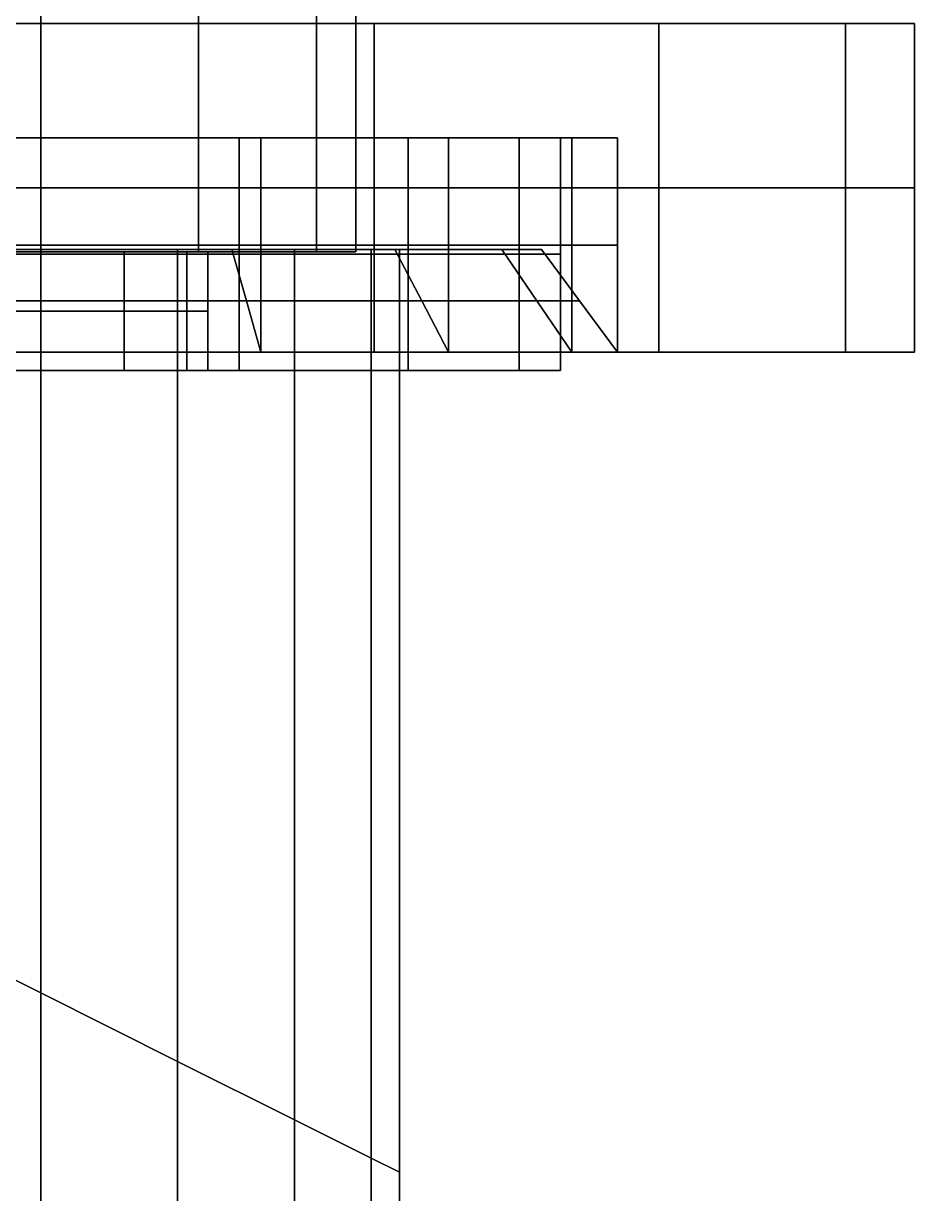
# Model space of a CAD drawing. Extents: x -0.485 to 0.485, y -0.171 to 0.09.
# Drawn here: x 0.37404 to 0.40114, y -0.14113 to -0.10554 of the extents above; entities that cross this region are included whole.
import ezdxf

# ---------------------------------------------------------------- set-up
doc = ezdxf.new("R2010")
doc.units = 0

msp = doc.modelspace()

# ---------------------------------------------------------------- linework, layer by layer
for points in [[(0.369779, -0.099015, 0.981417), (0.374569, -0.099015, 0.982557), (0.374569, -0.112491, 0.982557), (0.369779, -0.112491, 0.981417)], [(0.369779, -0.099015, 0.954827), (0.369779, -0.112491, 0.954827), (0.374569, -0.112491, 0.953687), (0.374569, -0.099015, 0.953686)], [(0.379358, -0.099015, 0.954827), (0.374569, -0.099015, 0.953686), (0.374569, -0.112491, 0.953687), (0.379358, -0.112491, 0.954827)], [(0.379358, -0.099015, 0.981417), (0.379358, -0.112491, 0.981417), (0.374569, -0.112491, 0.982557), (0.374569, -0.099015, 0.982557)], [(0.379358, -0.099015, 0.954827), (0.379358, -0.112491, 0.954827), (0.38295, -0.112491, 0.957915), (0.38295, -0.099015, 0.957915)], [(0.379358, -0.099015, 0.981417), (0.38295, -0.099015, 0.978329), (0.38295, -0.112491, 0.978329), (0.379358, -0.112491, 0.981417)], [(0.384147, -0.099015, 0.973629), (0.384147, -0.112491, 0.973629), (0.38295, -0.112491, 0.978329), (0.38295, -0.099015, 0.978329)], [(0.384147, -0.099015, 0.962615), (0.38295, -0.099015, 0.957915), (0.38295, -0.112491, 0.957915), (0.384147, -0.112491, 0.962615)], [(0.384147, -0.099015, 0.973629), (0.384147, -0.099015, 0.968122), (0.384147, -0.112491, 0.968122), (0.384147, -0.112491, 0.973629)], [(0.384147, -0.099015, 0.962615), (0.384147, -0.112491, 0.962615), (0.384147, -0.112491, 0.968122), (0.384147, -0.099015, 0.968122)], [(0.36443, -0.11054, 1.076293), (0.374569, -0.11054, 1.078392), (0.374569, -0.10554, 1.078392), (0.36443, -0.10554, 1.076293)], [(0.36443, -0.11054, 1.027341), (0.36443, -0.10554, 1.027341), (0.374569, -0.10554, 1.025242), (0.374569, -0.11054, 1.025242)], [(0.36443, -0.11054, 0.992597), (0.374569, -0.11054, 0.994697), (0.374569, -0.10554, 0.994697), (0.36443, -0.10554, 0.992597)], [(0.36443, -0.11054, 0.943646), (0.36443, -0.10554, 0.943646), (0.374569, -0.10554, 0.941547), (0.374569, -0.11054, 0.941547)], [(0.384707, -0.11054, 1.027341), (0.374569, -0.11054, 1.025242), (0.374569, -0.10554, 1.025242), (0.384707, -0.10554, 1.027341)], [(0.384707, -0.11054, 1.076293), (0.384707, -0.10554, 1.076293), (0.374569, -0.10554, 1.078392), (0.374569, -0.11054, 1.078392)], [(0.384707, -0.11054, 0.943646), (0.374569, -0.11054, 0.941547), (0.374569, -0.10554, 0.941547), (0.384707, -0.10554, 0.943646)], [(0.384707, -0.11054, 0.992597), (0.384707, -0.10554, 0.992597), (0.374569, -0.10554, 0.994697), (0.374569, -0.11054, 0.994697)], [(0.384707, -0.11054, 1.027341), (0.384707, -0.10554, 1.027341), (0.39336, -0.10554, 1.033026), (0.39336, -0.11054, 1.033025)], [(0.384707, -0.11054, 1.076293), (0.39336, -0.11054, 1.070608), (0.39336, -0.10554, 1.070608), (0.384707, -0.10554, 1.076293)], [(0.384707, -0.11054, 0.943646), (0.384707, -0.10554, 0.943646), (0.39336, -0.10554, 0.94933), (0.39336, -0.11054, 0.94933)], [(0.384707, -0.11054, 0.992597), (0.39336, -0.11054, 0.986913), (0.39336, -0.10554, 0.986913), (0.384707, -0.10554, 0.992597)], [(0.399044, -0.11054, 1.061955), (0.399044, -0.10554, 1.061955), (0.39336, -0.10554, 1.070608), (0.39336, -0.11054, 1.070608)], [(0.399044, -0.11054, 1.041679), (0.39336, -0.11054, 1.033025), (0.39336, -0.10554, 1.033026), (0.399044, -0.10554, 1.041679)], [(0.399044, -0.11054, 0.97826), (0.399044, -0.10554, 0.97826), (0.39336, -0.10554, 0.986913), (0.39336, -0.11054, 0.986913)], [(0.399044, -0.11054, 0.957984), (0.39336, -0.11054, 0.94933), (0.39336, -0.10554, 0.94933), (0.399044, -0.10554, 0.957984)], [(0.399044, -0.11054, 1.061955), (0.401144, -0.11054, 1.051817), (0.401144, -0.10554, 1.051817), (0.399044, -0.10554, 1.061955)], [(0.399044, -0.11054, 1.041679), (0.399044, -0.10554, 1.041679), (0.401144, -0.10554, 1.051817), (0.401144, -0.11054, 1.051817)], [(0.399044, -0.11054, 0.97826), (0.401144, -0.11054, 0.968122), (0.401144, -0.10554, 0.968122), (0.399044, -0.10554, 0.97826)], [(0.399044, -0.11054, 0.957984), (0.399044, -0.10554, 0.957984), (0.401144, -0.10554, 0.968122), (0.401144, -0.11054, 0.968122)], [(0.367877, -0.112282, 0.984276), (0.367877, -0.109023, 0.984276), (0.374569, -0.109023, 0.985661), (0.374569, -0.112282, 0.985662)], [(0.367877, -0.112282, 0.951968), (0.374569, -0.112282, 0.950582), (0.374569, -0.109023, 0.950582), (0.367877, -0.109023, 0.951968)], [(0.368209, -0.109023, 0.983475), (0.374569, -0.109023, 0.984792), (0.374569, -0.109023, 0.985661), (0.367877, -0.109023, 0.984276)], [(0.368209, -0.109023, 0.952769), (0.367877, -0.109023, 0.951968), (0.374569, -0.109023, 0.950582), (0.374569, -0.109023, 0.951452)], [(0.368209, -0.109023, 0.983475), (0.368541, -0.109023, 0.982674), (0.374569, -0.109023, 0.983923), (0.374569, -0.109023, 0.984792)], [(0.368209, -0.109023, 0.952769), (0.374569, -0.109023, 0.951452), (0.374569, -0.109023, 0.952321), (0.368541, -0.109023, 0.953569)], [(0.368541, -0.112559, 0.982674), (0.374569, -0.112559, 0.983923), (0.374569, -0.109023, 0.983923), (0.368541, -0.109023, 0.982674)], [(0.368541, -0.112559, 0.953569), (0.368541, -0.109023, 0.953569), (0.374569, -0.109023, 0.952321), (0.374569, -0.112559, 0.952321)], [(0.38126, -0.112282, 0.984276), (0.374569, -0.112282, 0.985662), (0.374569, -0.109023, 0.985661), (0.38126, -0.109023, 0.984276)], [(0.38126, -0.112282, 0.951968), (0.38126, -0.109023, 0.951968), (0.374569, -0.109023, 0.950582), (0.374569, -0.112282, 0.950582)], [(0.380928, -0.109023, 0.952769), (0.380596, -0.109023, 0.953569), (0.374569, -0.109023, 0.952321), (0.374569, -0.109023, 0.951452)], [(0.380928, -0.109023, 0.952769), (0.374569, -0.109023, 0.951452), (0.374569, -0.109023, 0.950582), (0.38126, -0.109023, 0.951968)], [(0.380928, -0.109023, 0.983475), (0.38126, -0.109023, 0.984276), (0.374569, -0.109023, 0.985661), (0.374569, -0.109023, 0.984792)], [(0.380928, -0.109023, 0.983475), (0.374569, -0.109023, 0.984792), (0.374569, -0.109023, 0.983923), (0.380596, -0.109023, 0.982674)], [(0.380596, -0.112559, 0.953569), (0.374569, -0.112559, 0.952321), (0.374569, -0.109023, 0.952321), (0.380596, -0.109023, 0.953569)], [(0.380596, -0.112559, 0.982674), (0.380596, -0.109023, 0.982674), (0.374569, -0.109023, 0.983923), (0.374569, -0.112559, 0.983923)], [(0.380928, -0.109023, 0.952769), (0.386356, -0.109023, 0.956334), (0.385741, -0.109023, 0.956949), (0.380596, -0.109023, 0.953569)], [(0.380928, -0.109023, 0.983475), (0.380596, -0.109023, 0.982674), (0.385741, -0.109023, 0.979295), (0.386356, -0.109023, 0.979909)], [(0.380596, -0.112559, 0.953569), (0.380596, -0.109023, 0.953569), (0.385741, -0.109023, 0.956949), (0.385741, -0.112559, 0.956949)], [(0.380596, -0.112559, 0.982674), (0.385741, -0.112559, 0.979295), (0.385741, -0.109023, 0.979295), (0.380596, -0.109023, 0.982674)], [(0.380928, -0.109023, 0.952769), (0.38126, -0.109023, 0.951968), (0.386971, -0.109023, 0.955719), (0.386356, -0.109023, 0.956334)], [(0.380928, -0.109023, 0.983475), (0.386356, -0.109023, 0.979909), (0.386971, -0.109023, 0.980524), (0.38126, -0.109023, 0.984276)], [(0.38126, -0.112282, 0.984276), (0.38126, -0.109023, 0.984276), (0.386971, -0.109023, 0.980524), (0.386971, -0.112282, 0.980524)], [(0.38126, -0.112282, 0.951968), (0.386971, -0.112282, 0.955719), (0.386971, -0.109023, 0.955719), (0.38126, -0.109023, 0.951968)], [(0.389922, -0.109023, 0.974481), (0.386356, -0.109023, 0.979909), (0.385741, -0.109023, 0.979295), (0.389121, -0.109023, 0.97415)], [(0.389922, -0.109023, 0.961762), (0.389121, -0.109023, 0.962094), (0.385741, -0.109023, 0.956949), (0.386356, -0.109023, 0.956334)], [(0.389121, -0.112559, 0.962094), (0.385741, -0.112559, 0.956949), (0.385741, -0.109023, 0.956949), (0.389121, -0.109023, 0.962094)], [(0.389121, -0.112559, 0.97415), (0.389121, -0.109023, 0.97415), (0.385741, -0.109023, 0.979295), (0.385741, -0.112559, 0.979295)], [(0.389922, -0.109023, 0.974481), (0.390722, -0.109023, 0.974813), (0.386971, -0.109023, 0.980524), (0.386356, -0.109023, 0.979909)], [(0.389922, -0.109023, 0.961762), (0.386356, -0.109023, 0.956334), (0.386971, -0.109023, 0.955719), (0.390722, -0.109023, 0.961431)], [(0.390722, -0.112282, 0.974813), (0.386971, -0.112282, 0.980524), (0.386971, -0.109023, 0.980524), (0.390722, -0.109023, 0.974813)], [(0.390722, -0.112282, 0.961431), (0.390722, -0.109023, 0.961431), (0.386971, -0.109023, 0.955719), (0.386971, -0.112282, 0.955719)], [(0.389922, -0.109023, 0.974481), (0.389121, -0.109023, 0.97415), (0.390369, -0.109023, 0.968122), (0.391239, -0.109023, 0.968122)], [(0.389922, -0.109023, 0.961762), (0.391239, -0.109023, 0.968122), (0.390369, -0.109023, 0.968122), (0.389121, -0.109023, 0.962094)], [(0.389121, -0.112559, 0.962094), (0.389121, -0.109023, 0.962094), (0.390369, -0.109023, 0.968122), (0.390369, -0.112559, 0.968122)], [(0.389121, -0.112559, 0.97415), (0.390369, -0.112559, 0.968122), (0.390369, -0.109023, 0.968122), (0.389121, -0.109023, 0.97415)], [(0.389922, -0.109023, 0.974481), (0.391239, -0.109023, 0.968122), (0.392108, -0.109023, 0.968122), (0.390722, -0.109023, 0.974813)], [(0.389922, -0.109023, 0.961762), (0.390722, -0.109023, 0.961431), (0.392108, -0.109023, 0.968122), (0.391239, -0.109023, 0.968122)], [(0.390722, -0.112282, 0.974813), (0.390722, -0.109023, 0.974813), (0.392108, -0.109023, 0.968122), (0.392108, -0.112282, 0.968122)], [(0.390722, -0.112282, 0.961431), (0.392108, -0.112282, 0.968122), (0.392108, -0.109023, 0.968122), (0.390722, -0.109023, 0.961431)], [(0.36443, -0.11054, 1.076293), (0.36443, -0.11554, 1.076293), (0.374569, -0.11554, 1.078392), (0.374569, -0.11054, 1.078392)], [(0.36443, -0.11054, 1.027341), (0.374569, -0.11054, 1.025242), (0.374569, -0.11554, 1.025242), (0.36443, -0.11554, 1.027341)], [(0.36443, -0.11054, 0.992597), (0.36443, -0.11554, 0.992597), (0.374569, -0.11554, 0.994697), (0.374569, -0.11054, 0.994697)], [(0.36443, -0.11054, 0.943646), (0.374569, -0.11054, 0.941547), (0.374569, -0.11554, 0.941547), (0.36443, -0.11554, 0.943646)], [(0.384707, -0.11054, 1.027341), (0.384707, -0.11554, 1.027341), (0.374569, -0.11554, 1.025242), (0.374569, -0.11054, 1.025242)], [(0.384707, -0.11054, 1.076293), (0.374569, -0.11054, 1.078392), (0.374569, -0.11554, 1.078392), (0.384707, -0.11554, 1.076293)], [(0.384707, -0.11054, 0.943646), (0.384707, -0.11554, 0.943646), (0.374569, -0.11554, 0.941547), (0.374569, -0.11054, 0.941547)], [(0.384707, -0.11054, 0.992597), (0.374569, -0.11054, 0.994697), (0.374569, -0.11554, 0.994697), (0.384707, -0.11554, 0.992597)], [(0.384707, -0.11054, 1.027341), (0.39336, -0.11054, 1.033025), (0.39336, -0.11554, 1.033026), (0.384707, -0.11554, 1.027341)], [(0.384707, -0.11054, 1.076293), (0.384707, -0.11554, 1.076293), (0.39336, -0.11554, 1.070608), (0.39336, -0.11054, 1.070608)], [(0.384707, -0.11054, 0.943646), (0.39336, -0.11054, 0.94933), (0.39336, -0.11554, 0.94933), (0.384707, -0.11554, 0.943646)], [(0.384707, -0.11054, 0.992597), (0.384707, -0.11554, 0.992597), (0.39336, -0.11554, 0.986913), (0.39336, -0.11054, 0.986913)], [(0.399044, -0.11054, 1.061955), (0.39336, -0.11054, 1.070608), (0.39336, -0.11554, 1.070608), (0.399044, -0.11554, 1.061955)], [(0.399044, -0.11054, 1.041679), (0.399044, -0.11554, 1.041679), (0.39336, -0.11554, 1.033026), (0.39336, -0.11054, 1.033025)], [(0.399044, -0.11054, 0.97826), (0.39336, -0.11054, 0.986913), (0.39336, -0.11554, 0.986913), (0.399044, -0.11554, 0.97826)], [(0.399044, -0.11054, 0.957984), (0.399044, -0.11554, 0.957984), (0.39336, -0.11554, 0.94933), (0.39336, -0.11054, 0.94933)], [(0.399044, -0.11054, 1.061955), (0.399044, -0.11554, 1.061955), (0.401144, -0.11554, 1.051817), (0.401144, -0.11054, 1.051817)], [(0.399044, -0.11054, 1.041679), (0.401144, -0.11054, 1.051817), (0.401144, -0.11554, 1.051817), (0.399044, -0.11554, 1.041679)], [(0.399044, -0.11054, 0.97826), (0.399044, -0.11554, 0.97826), (0.401144, -0.11554, 0.968122), (0.401144, -0.11054, 0.968122)], [(0.399044, -0.11054, 0.957984), (0.401144, -0.11054, 0.968122), (0.401144, -0.11554, 0.968122), (0.399044, -0.11554, 0.957984)], [(0.367877, -0.112282, 0.984276), (0.374569, -0.112282, 0.985662), (0.374569, -0.11554, 0.985661), (0.367877, -0.11554, 0.984276)], [(0.367877, -0.112282, 0.951968), (0.367877, -0.11554, 0.951968), (0.374569, -0.11554, 0.950582), (0.374569, -0.112282, 0.950582)], [(0.368318, -0.11398, 1.066906), (0.368759, -0.11242, 1.065842), (0.374569, -0.11242, 1.067045), (0.374569, -0.11398, 1.068201)], [(0.368318, -0.11398, 1.036728), (0.374569, -0.11398, 1.035433), (0.374569, -0.11242, 1.036589), (0.368759, -0.11242, 1.037792)], [(0.369584, -0.11242, 1.039783), (0.368759, -0.11242, 1.037792), (0.374569, -0.11242, 1.036589), (0.374569, -0.11242, 1.038751)], [(0.369584, -0.11242, 1.063851), (0.374569, -0.11242, 1.064883), (0.374569, -0.11242, 1.067045), (0.368759, -0.11242, 1.065842)], [(0.369584, -0.11242, 1.039783), (0.374569, -0.11242, 1.038751), (0.374569, -0.11242, 1.040913), (0.370409, -0.11242, 1.041774)], [(0.369584, -0.11242, 1.063851), (0.370409, -0.11242, 1.06186), (0.374569, -0.11242, 1.062721), (0.374569, -0.11242, 1.064883)], [(0.370409, -0.132948, 1.041774), (0.370409, -0.11242, 1.041774), (0.374569, -0.11242, 1.040912), (0.374569, -0.135028, 1.040912)], [(0.370409, -0.132948, 1.06186), (0.374569, -0.135028, 1.062721), (0.374569, -0.11242, 1.062721), (0.370409, -0.11242, 1.06186)], [(0.38126, -0.112282, 0.984276), (0.38126, -0.11554, 0.984276), (0.374569, -0.11554, 0.985661), (0.374569, -0.112282, 0.985662)], [(0.38126, -0.112282, 0.951968), (0.374569, -0.112282, 0.950582), (0.374569, -0.11554, 0.950582), (0.38126, -0.11554, 0.951968)], [(0.380819, -0.11398, 1.036728), (0.380378, -0.11242, 1.037792), (0.374569, -0.11242, 1.036589), (0.374569, -0.11398, 1.035433)], [(0.380819, -0.11398, 1.066906), (0.374569, -0.11398, 1.068201), (0.374569, -0.11242, 1.067045), (0.380378, -0.11242, 1.065842)], [(0.379553, -0.11242, 1.039783), (0.378728, -0.11242, 1.041774), (0.374569, -0.11242, 1.040913), (0.374569, -0.11242, 1.038751)], [(0.379553, -0.11242, 1.039783), (0.374569, -0.11242, 1.038751), (0.374569, -0.11242, 1.036589), (0.380378, -0.11242, 1.037792)], [(0.379553, -0.11242, 1.063851), (0.380378, -0.11242, 1.065842), (0.374569, -0.11242, 1.067045), (0.374569, -0.11242, 1.064883)], [(0.379553, -0.11242, 1.063851), (0.374569, -0.11242, 1.064883), (0.374569, -0.11242, 1.062721), (0.378728, -0.11242, 1.06186)], [(0.378728, -0.137108, 1.041774), (0.374569, -0.135028, 1.040912), (0.374569, -0.11242, 1.040912), (0.378728, -0.11242, 1.041774)], [(0.378728, -0.137108, 1.06186), (0.378728, -0.11242, 1.06186), (0.374569, -0.11242, 1.062721), (0.374569, -0.135028, 1.062721)], [(0.379553, -0.11242, 1.039783), (0.383808, -0.11242, 1.042578), (0.382279, -0.11242, 1.044106), (0.378728, -0.11242, 1.041774)], [(0.379553, -0.11242, 1.063851), (0.378728, -0.11242, 1.06186), (0.382279, -0.11242, 1.059528), (0.383808, -0.11242, 1.061056)], [(0.378728, -0.137108, 1.041774), (0.378728, -0.11242, 1.041774), (0.382279, -0.11242, 1.044106), (0.382279, -0.138883, 1.044106)], [(0.378728, -0.137108, 1.06186), (0.382279, -0.138883, 1.059527), (0.382279, -0.11242, 1.059527), (0.378728, -0.11242, 1.06186)], [(0.379553, -0.11242, 1.039783), (0.380378, -0.11242, 1.037792), (0.385336, -0.11242, 1.041049), (0.383808, -0.11242, 1.042578)], [(0.379553, -0.11242, 1.063851), (0.383808, -0.11242, 1.061056), (0.385336, -0.11242, 1.062585), (0.380378, -0.11242, 1.065842)], [(0.380819, -0.11398, 1.036728), (0.386154, -0.11398, 1.040232), (0.385336, -0.11242, 1.041049), (0.380378, -0.11242, 1.037792)], [(0.380819, -0.11398, 1.066906), (0.380378, -0.11242, 1.065842), (0.385336, -0.11242, 1.062585), (0.386154, -0.11398, 1.063402)], [(0.38126, -0.112282, 0.984276), (0.386971, -0.112282, 0.980524), (0.386971, -0.11554, 0.980524), (0.38126, -0.11554, 0.984276)], [(0.38126, -0.112282, 0.951968), (0.38126, -0.11554, 0.951968), (0.386971, -0.11554, 0.955719), (0.386971, -0.112282, 0.955719)], [(0.386602, -0.11242, 1.056802), (0.383808, -0.11242, 1.061056), (0.382279, -0.11242, 1.059528), (0.384611, -0.11242, 1.055977)], [(0.386602, -0.11242, 1.046832), (0.384611, -0.11242, 1.047657), (0.382279, -0.11242, 1.044106), (0.383808, -0.11242, 1.042578)], [(0.384611, -0.140049, 1.047657), (0.382279, -0.138883, 1.044106), (0.382279, -0.11242, 1.044106), (0.384611, -0.11242, 1.047657)], [(0.384611, -0.140049, 1.055977), (0.384611, -0.11242, 1.055977), (0.382279, -0.11242, 1.059527), (0.382279, -0.138883, 1.059527)], [(0.386602, -0.11242, 1.056802), (0.388593, -0.11242, 1.057626), (0.385336, -0.11242, 1.062585), (0.383808, -0.11242, 1.061056)], [(0.386602, -0.11242, 1.046832), (0.383808, -0.11242, 1.042578), (0.385336, -0.11242, 1.041049), (0.388593, -0.11242, 1.046008)], [(0.386602, -0.11242, 1.056802), (0.384611, -0.11242, 1.055977), (0.385473, -0.11242, 1.051817), (0.387635, -0.11242, 1.051817)], [(0.386602, -0.11242, 1.046832), (0.387635, -0.11242, 1.051817), (0.385473, -0.11242, 1.051817), (0.384611, -0.11242, 1.047657)], [(0.384611, -0.140049, 1.047657), (0.384611, -0.11242, 1.047657), (0.385473, -0.11242, 1.051817), (0.385473, -0.14048, 1.051817)], [(0.384611, -0.140049, 1.055977), (0.385473, -0.14048, 1.051817), (0.385473, -0.11242, 1.051817), (0.384611, -0.11242, 1.055977)], [(0.389658, -0.11398, 1.045567), (0.388593, -0.11242, 1.046008), (0.385336, -0.11242, 1.041049), (0.386154, -0.11398, 1.040232)], [(0.389658, -0.11398, 1.058067), (0.386154, -0.11398, 1.063402), (0.385336, -0.11242, 1.062585), (0.388593, -0.11242, 1.057626)], [(0.386602, -0.11242, 1.056802), (0.387635, -0.11242, 1.051817), (0.389796, -0.11242, 1.051817), (0.388593, -0.11242, 1.057626)], [(0.386602, -0.11242, 1.046832), (0.388593, -0.11242, 1.046008), (0.389796, -0.11242, 1.051817), (0.387635, -0.11242, 1.051817)], [(0.390722, -0.112282, 0.974813), (0.390722, -0.11554, 0.974813), (0.386971, -0.11554, 0.980524), (0.386971, -0.112282, 0.980524)], [(0.390722, -0.112282, 0.961431), (0.386971, -0.112282, 0.955719), (0.386971, -0.11554, 0.955719), (0.390722, -0.11554, 0.961431)], [(0.389658, -0.11398, 1.045567), (0.390952, -0.11398, 1.051817), (0.389796, -0.11242, 1.051817), (0.388593, -0.11242, 1.046008)], [(0.389658, -0.11398, 1.058067), (0.388593, -0.11242, 1.057626), (0.389796, -0.11242, 1.051817), (0.390952, -0.11398, 1.051817)], [(0.390722, -0.112282, 0.974813), (0.392108, -0.112282, 0.968122), (0.392108, -0.11554, 0.968122), (0.390722, -0.11554, 0.974813)], [(0.390722, -0.112282, 0.961431), (0.390722, -0.11554, 0.961431), (0.392108, -0.11554, 0.968122), (0.392108, -0.112282, 0.968122)], [(0.368541, -0.112559, 0.982674), (0.368541, -0.116095, 0.982674), (0.374569, -0.116095, 0.983923), (0.374569, -0.112559, 0.983923)], [(0.368541, -0.112559, 0.953569), (0.374569, -0.112559, 0.952321), (0.374569, -0.116095, 0.952321), (0.368541, -0.116095, 0.953569)], [(0.370906, -0.112491, 0.979367), (0.369779, -0.112491, 0.981417), (0.374569, -0.112491, 0.982557), (0.374569, -0.112491, 0.980332)], [(0.370906, -0.112491, 0.956876), (0.374569, -0.112491, 0.955912), (0.374569, -0.112491, 0.953687), (0.369779, -0.112491, 0.954827)], [(0.370906, -0.112491, 0.979367), (0.374569, -0.112491, 0.980332), (0.374569, -0.112491, 0.978107), (0.372032, -0.112491, 0.977318)], [(0.370906, -0.112491, 0.956876), (0.372032, -0.112491, 0.958926), (0.374569, -0.112491, 0.958137), (0.374569, -0.112491, 0.955912)], [(0.372032, -0.114293, 0.977318), (0.372032, -0.112491, 0.977318), (0.374569, -0.112491, 0.978107), (0.374569, -0.114293, 0.978107)], [(0.372032, -0.114293, 0.958926), (0.374569, -0.114293, 0.958137), (0.374569, -0.112491, 0.958137), (0.372032, -0.112491, 0.958926)], [(0.378232, -0.112491, 0.979367), (0.377105, -0.112491, 0.977318), (0.374569, -0.112491, 0.978107), (0.374569, -0.112491, 0.980332)], [(0.378232, -0.112491, 0.979367), (0.374569, -0.112491, 0.980332), (0.374569, -0.112491, 0.982557), (0.379358, -0.112491, 0.981417)], [(0.378232, -0.112491, 0.956876), (0.379358, -0.112491, 0.954827), (0.374569, -0.112491, 0.953687), (0.374569, -0.112491, 0.955912)], [(0.378232, -0.112491, 0.956876), (0.374569, -0.112491, 0.955912), (0.374569, -0.112491, 0.958137), (0.377105, -0.112491, 0.958926)], [(0.377105, -0.114293, 0.958926), (0.377105, -0.112491, 0.958926), (0.374569, -0.112491, 0.958137), (0.374569, -0.114293, 0.958137)], [(0.377105, -0.114293, 0.977318), (0.374569, -0.114293, 0.978107), (0.374569, -0.112491, 0.978107), (0.377105, -0.112491, 0.977318)], [(0.380596, -0.112559, 0.953569), (0.380596, -0.116095, 0.953569), (0.374569, -0.116095, 0.952321), (0.374569, -0.112559, 0.952321)], [(0.380596, -0.112559, 0.982674), (0.374569, -0.112559, 0.983923), (0.374569, -0.116095, 0.983923), (0.380596, -0.116095, 0.982674)], [(0.378232, -0.112491, 0.979367), (0.380979, -0.112491, 0.976756), (0.379008, -0.112491, 0.975182), (0.377105, -0.112491, 0.977318)], [(0.378232, -0.112491, 0.956876), (0.377105, -0.112491, 0.958926), (0.379008, -0.112491, 0.961062), (0.380979, -0.112491, 0.959488)], [(0.377105, -0.114293, 0.958926), (0.379008, -0.114293, 0.961062), (0.379008, -0.112491, 0.961062), (0.377105, -0.112491, 0.958926)], [(0.377105, -0.114293, 0.977318), (0.377105, -0.112491, 0.977318), (0.379008, -0.112491, 0.975182), (0.379008, -0.114293, 0.975182)], [(0.378232, -0.112491, 0.979367), (0.379358, -0.112491, 0.981417), (0.38295, -0.112491, 0.978329), (0.380979, -0.112491, 0.976756)], [(0.378232, -0.112491, 0.956876), (0.380979, -0.112491, 0.959488), (0.38295, -0.112491, 0.957915), (0.379358, -0.112491, 0.954827)], [(0.381895, -0.112491, 0.963464), (0.380979, -0.112491, 0.959488), (0.379008, -0.112491, 0.961062), (0.379642, -0.112491, 0.964313)], [(0.379642, -0.114293, 0.971931), (0.379008, -0.114293, 0.975182), (0.379008, -0.112491, 0.975182), (0.379642, -0.112491, 0.971931)], [(0.379642, -0.114293, 0.964313), (0.379642, -0.112491, 0.964313), (0.379008, -0.112491, 0.961062), (0.379008, -0.114293, 0.961062)], [(0.381895, -0.112491, 0.97278), (0.379642, -0.112491, 0.971931), (0.379008, -0.112491, 0.975182), (0.380979, -0.112491, 0.976756)], [(0.381895, -0.112491, 0.963464), (0.379642, -0.112491, 0.964313), (0.379642, -0.112491, 0.968122), (0.381895, -0.112491, 0.968122)], [(0.379642, -0.114293, 0.971931), (0.379642, -0.112491, 0.971931), (0.379642, -0.112491, 0.968122), (0.379642, -0.114293, 0.968122)], [(0.379642, -0.114293, 0.964313), (0.379642, -0.114293, 0.968122), (0.379642, -0.112491, 0.968122), (0.379642, -0.112491, 0.964313)], [(0.381895, -0.112491, 0.97278), (0.381895, -0.112491, 0.968122), (0.379642, -0.112491, 0.968122), (0.379642, -0.112491, 0.971931)], [(0.380596, -0.112559, 0.953569), (0.385741, -0.112559, 0.956949), (0.385741, -0.116095, 0.956949), (0.380596, -0.116095, 0.953569)], [(0.380596, -0.112559, 0.982674), (0.380596, -0.116095, 0.982674), (0.385741, -0.116095, 0.979295), (0.385741, -0.112559, 0.979295)], [(0.381895, -0.112491, 0.963464), (0.384147, -0.112491, 0.962615), (0.38295, -0.112491, 0.957915), (0.380979, -0.112491, 0.959488)], [(0.381895, -0.112491, 0.97278), (0.380979, -0.112491, 0.976756), (0.38295, -0.112491, 0.978329), (0.384147, -0.112491, 0.973629)], [(0.381895, -0.112491, 0.963464), (0.381895, -0.112491, 0.968122), (0.384147, -0.112491, 0.968122), (0.384147, -0.112491, 0.962615)], [(0.381895, -0.112491, 0.97278), (0.384147, -0.112491, 0.973629), (0.384147, -0.112491, 0.968122), (0.381895, -0.112491, 0.968122)], [(0.389121, -0.112559, 0.962094), (0.389121, -0.116095, 0.962094), (0.385741, -0.116095, 0.956949), (0.385741, -0.112559, 0.956949)], [(0.389121, -0.112559, 0.97415), (0.385741, -0.112559, 0.979295), (0.385741, -0.116095, 0.979295), (0.389121, -0.116095, 0.97415)], [(0.389121, -0.112559, 0.962094), (0.390369, -0.112559, 0.968122), (0.390369, -0.116095, 0.968122), (0.389121, -0.116095, 0.962094)], [(0.389121, -0.112559, 0.97415), (0.389121, -0.116095, 0.97415), (0.390369, -0.116095, 0.968122), (0.390369, -0.112559, 0.968122)], [(0.368318, -0.11398, 1.066906), (0.374569, -0.11398, 1.068201), (0.374569, -0.11554, 1.069357), (0.367877, -0.11554, 1.067971)], [(0.368318, -0.11398, 1.036728), (0.367877, -0.11554, 1.035663), (0.374569, -0.11554, 1.034277), (0.374569, -0.11398, 1.035433)], [(0.380819, -0.11398, 1.036728), (0.374569, -0.11398, 1.035433), (0.374569, -0.11554, 1.034277), (0.38126, -0.11554, 1.035663)], [(0.380819, -0.11398, 1.066906), (0.38126, -0.11554, 1.067971), (0.374569, -0.11554, 1.069357), (0.374569, -0.11398, 1.068201)], [(0.380819, -0.11398, 1.036728), (0.38126, -0.11554, 1.035663), (0.386971, -0.11554, 1.039415), (0.386154, -0.11398, 1.040232)], [(0.380819, -0.11398, 1.066906), (0.386154, -0.11398, 1.063402), (0.386971, -0.11554, 1.064219), (0.38126, -0.11554, 1.067971)], [(0.389658, -0.11398, 1.045567), (0.386154, -0.11398, 1.040232), (0.386971, -0.11554, 1.039415), (0.390722, -0.11554, 1.045126)], [(0.389658, -0.11398, 1.058067), (0.390722, -0.11554, 1.058508), (0.386971, -0.11554, 1.064219), (0.386154, -0.11398, 1.063402)], [(0.389658, -0.11398, 1.045567), (0.390722, -0.11554, 1.045126), (0.392108, -0.11554, 1.051817), (0.390952, -0.11398, 1.051817)], [(0.389658, -0.11398, 1.058067), (0.390952, -0.11398, 1.051817), (0.392108, -0.11554, 1.051817), (0.390722, -0.11554, 1.058508)], [(0.372032, -0.114293, 0.977318), (0.374569, -0.114293, 0.978107), (0.374569, -0.116095, 0.978107), (0.372032, -0.116095, 0.977318)], [(0.372032, -0.114293, 0.958926), (0.372032, -0.116095, 0.958926), (0.374569, -0.116095, 0.958137), (0.374569, -0.114293, 0.958137)], [(0.377105, -0.114293, 0.958926), (0.374569, -0.114293, 0.958137), (0.374569, -0.116095, 0.958137), (0.377105, -0.116095, 0.958926)], [(0.377105, -0.114293, 0.977318), (0.377105, -0.116095, 0.977318), (0.374569, -0.116095, 0.978107), (0.374569, -0.114293, 0.978107)], [(0.377105, -0.114293, 0.958926), (0.377105, -0.116095, 0.958926), (0.379008, -0.116095, 0.961062), (0.379008, -0.114293, 0.961062)], [(0.377105, -0.114293, 0.977318), (0.379008, -0.114293, 0.975182), (0.379008, -0.116095, 0.975182), (0.377105, -0.116095, 0.977318)], [(0.379642, -0.114293, 0.971931), (0.379642, -0.116095, 0.971931), (0.379008, -0.116095, 0.975182), (0.379008, -0.114293, 0.975182)], [(0.379642, -0.114293, 0.964313), (0.379008, -0.114293, 0.961062), (0.379008, -0.116095, 0.961062), (0.379642, -0.116095, 0.964313)], [(0.379642, -0.114293, 0.971931), (0.379642, -0.114293, 0.968122), (0.379642, -0.116095, 0.968122), (0.379642, -0.116095, 0.971931)], [(0.379642, -0.114293, 0.964313), (0.379642, -0.116095, 0.964313), (0.379642, -0.116095, 0.968122), (0.379642, -0.114293, 0.968122)], [(0.366154, -0.11554, 1.072132), (0.374569, -0.11554, 1.073874), (0.374569, -0.11554, 1.078392), (0.36443, -0.11554, 1.076293)], [(0.366154, -0.11554, 1.031502), (0.36443, -0.11554, 1.027341), (0.374569, -0.11554, 1.025242), (0.374569, -0.11554, 1.029759)], [(0.366154, -0.11554, 0.988437), (0.374569, -0.11554, 0.990179), (0.374569, -0.11554, 0.994697), (0.36443, -0.11554, 0.992597)], [(0.366154, -0.11554, 0.947807), (0.36443, -0.11554, 0.943646), (0.374569, -0.11554, 0.941547), (0.374569, -0.11554, 0.946064)], [(0.366154, -0.11554, 1.072132), (0.367877, -0.11554, 1.067971), (0.374569, -0.11554, 1.069357), (0.374569, -0.11554, 1.073874)], [(0.366154, -0.11554, 1.031502), (0.374569, -0.11554, 1.029759), (0.374569, -0.11554, 1.034277), (0.367877, -0.11554, 1.035663)], [(0.366154, -0.11554, 0.988437), (0.367877, -0.11554, 0.984276), (0.374569, -0.11554, 0.985661), (0.374569, -0.11554, 0.990179)], [(0.366154, -0.11554, 0.947807), (0.374569, -0.11554, 0.946064), (0.374569, -0.11554, 0.950582), (0.367877, -0.11554, 0.951968)], [(0.382983, -0.11554, 1.031502), (0.38126, -0.11554, 1.035663), (0.374569, -0.11554, 1.034277), (0.374569, -0.11554, 1.029759)], [(0.382983, -0.11554, 1.031502), (0.374569, -0.11554, 1.029759), (0.374569, -0.11554, 1.025242), (0.384707, -0.11554, 1.027341)], [(0.382983, -0.11554, 1.072132), (0.384707, -0.11554, 1.076293), (0.374569, -0.11554, 1.078392), (0.374569, -0.11554, 1.073874)], [(0.382983, -0.11554, 1.072132), (0.374569, -0.11554, 1.073874), (0.374569, -0.11554, 1.069357), (0.38126, -0.11554, 1.067971)], [(0.382983, -0.11554, 0.947807), (0.38126, -0.11554, 0.951968), (0.374569, -0.11554, 0.950582), (0.374569, -0.11554, 0.946064)], [(0.382983, -0.11554, 0.947807), (0.374569, -0.11554, 0.946064), (0.374569, -0.11554, 0.941547), (0.384707, -0.11554, 0.943646)], [(0.382983, -0.11554, 0.988437), (0.384707, -0.11554, 0.992597), (0.374569, -0.11554, 0.994697), (0.374569, -0.11554, 0.990179)], [(0.382983, -0.11554, 0.988437), (0.374569, -0.11554, 0.990179), (0.374569, -0.11554, 0.985661), (0.38126, -0.11554, 0.984276)], [(0.382983, -0.11554, 1.031502), (0.390166, -0.11554, 1.03622), (0.386971, -0.11554, 1.039415), (0.38126, -0.11554, 1.035663)], [(0.382983, -0.11554, 1.072132), (0.38126, -0.11554, 1.067971), (0.386971, -0.11554, 1.064219), (0.390166, -0.11554, 1.067414)], [(0.382983, -0.11554, 0.947807), (0.390166, -0.11554, 0.952525), (0.386971, -0.11554, 0.955719), (0.38126, -0.11554, 0.951968)], [(0.382983, -0.11554, 0.988437), (0.38126, -0.11554, 0.984276), (0.386971, -0.11554, 0.980524), (0.390166, -0.11554, 0.983719)], [(0.382983, -0.11554, 1.031502), (0.384707, -0.11554, 1.027341), (0.39336, -0.11554, 1.033026), (0.390166, -0.11554, 1.03622)], [(0.382983, -0.11554, 1.072132), (0.390166, -0.11554, 1.067414), (0.39336, -0.11554, 1.070608), (0.384707, -0.11554, 1.076293)], [(0.382983, -0.11554, 0.947807), (0.384707, -0.11554, 0.943646), (0.39336, -0.11554, 0.94933), (0.390166, -0.11554, 0.952525)], [(0.382983, -0.11554, 0.988437), (0.390166, -0.11554, 0.983719), (0.39336, -0.11554, 0.986913), (0.384707, -0.11554, 0.992597)], [(0.394883, -0.11554, 1.043402), (0.390722, -0.11554, 1.045126), (0.386971, -0.11554, 1.039415), (0.390166, -0.11554, 1.03622)], [(0.394883, -0.11554, 1.060232), (0.390166, -0.11554, 1.067414), (0.386971, -0.11554, 1.064219), (0.390722, -0.11554, 1.058508)], [(0.394883, -0.11554, 0.959707), (0.390722, -0.11554, 0.961431), (0.386971, -0.11554, 0.955719), (0.390166, -0.11554, 0.952525)], [(0.394883, -0.11554, 0.976536), (0.390166, -0.11554, 0.983719), (0.386971, -0.11554, 0.980524), (0.390722, -0.11554, 0.974813)], [(0.394883, -0.11554, 1.043402), (0.390166, -0.11554, 1.03622), (0.39336, -0.11554, 1.033026), (0.399044, -0.11554, 1.041679)], [(0.394883, -0.11554, 1.060232), (0.399044, -0.11554, 1.061955), (0.39336, -0.11554, 1.070608), (0.390166, -0.11554, 1.067414)], [(0.394883, -0.11554, 0.959707), (0.390166, -0.11554, 0.952525), (0.39336, -0.11554, 0.94933), (0.399044, -0.11554, 0.957984)], [(0.394883, -0.11554, 0.976536), (0.399044, -0.11554, 0.97826), (0.39336, -0.11554, 0.986913), (0.390166, -0.11554, 0.983719)], [(0.394883, -0.11554, 1.043402), (0.396626, -0.11554, 1.051817), (0.392108, -0.11554, 1.051817), (0.390722, -0.11554, 1.045126)], [(0.394883, -0.11554, 1.060232), (0.390722, -0.11554, 1.058508), (0.392108, -0.11554, 1.051817), (0.396626, -0.11554, 1.051817)], [(0.394883, -0.11554, 0.959707), (0.396626, -0.11554, 0.968122), (0.392108, -0.11554, 0.968122), (0.390722, -0.11554, 0.961431)], [(0.394883, -0.11554, 0.976536), (0.390722, -0.11554, 0.974813), (0.392108, -0.11554, 0.968122), (0.396626, -0.11554, 0.968122)], [(0.394883, -0.11554, 1.043402), (0.399044, -0.11554, 1.041679), (0.401144, -0.11554, 1.051817), (0.396626, -0.11554, 1.051817)], [(0.394883, -0.11554, 1.060232), (0.396626, -0.11554, 1.051817), (0.401144, -0.11554, 1.051817), (0.399044, -0.11554, 1.061955)], [(0.394883, -0.11554, 0.959707), (0.399044, -0.11554, 0.957984), (0.401144, -0.11554, 0.968122), (0.396626, -0.11554, 0.968122)], [(0.394883, -0.11554, 0.976536), (0.396626, -0.11554, 0.968122), (0.401144, -0.11554, 0.968122), (0.399044, -0.11554, 0.97826)], [(0.370286, -0.116095, 0.979996), (0.374569, -0.116095, 0.981015), (0.374569, -0.116095, 0.983923), (0.368541, -0.116095, 0.982674)], [(0.370286, -0.116095, 0.956248), (0.368541, -0.116095, 0.953569), (0.374569, -0.116095, 0.952321), (0.374569, -0.116095, 0.955229)], [(0.370286, -0.116095, 0.979996), (0.372032, -0.116095, 0.977318), (0.374569, -0.116095, 0.978107), (0.374569, -0.116095, 0.981015)], [(0.370286, -0.116095, 0.956248), (0.374569, -0.116095, 0.955229), (0.374569, -0.116095, 0.958137), (0.372032, -0.116095, 0.958926)], [(0.378851, -0.116095, 0.956248), (0.377105, -0.116095, 0.958926), (0.374569, -0.116095, 0.958137), (0.374569, -0.116095, 0.955229)], [(0.378851, -0.116095, 0.956248), (0.374569, -0.116095, 0.955229), (0.374569, -0.116095, 0.952321), (0.380596, -0.116095, 0.953569)], [(0.378851, -0.116095, 0.979996), (0.380596, -0.116095, 0.982674), (0.374569, -0.116095, 0.983923), (0.374569, -0.116095, 0.981015)], [(0.378851, -0.116095, 0.979996), (0.374569, -0.116095, 0.981015), (0.374569, -0.116095, 0.978107), (0.377105, -0.116095, 0.977318)], [(0.378851, -0.116095, 0.956248), (0.382375, -0.116095, 0.959005), (0.379008, -0.116095, 0.961062), (0.377105, -0.116095, 0.958926)], [(0.378851, -0.116095, 0.979996), (0.377105, -0.116095, 0.977318), (0.379008, -0.116095, 0.975182), (0.382375, -0.116095, 0.977238)], [(0.378851, -0.116095, 0.956248), (0.380596, -0.116095, 0.953569), (0.385741, -0.116095, 0.956949), (0.382375, -0.116095, 0.959005)], [(0.378851, -0.116095, 0.979996), (0.382375, -0.116095, 0.977238), (0.385741, -0.116095, 0.979295), (0.380596, -0.116095, 0.982674)], [(0.384381, -0.116095, 0.97304), (0.382375, -0.116095, 0.977238), (0.379008, -0.116095, 0.975182), (0.379642, -0.116095, 0.971931)], [(0.384381, -0.116095, 0.963203), (0.379642, -0.116095, 0.964313), (0.379008, -0.116095, 0.961062), (0.382375, -0.116095, 0.959005)], [(0.384381, -0.116095, 0.97304), (0.379642, -0.116095, 0.971931), (0.379642, -0.116095, 0.968122), (0.385006, -0.116095, 0.968122)], [(0.384381, -0.116095, 0.963203), (0.385006, -0.116095, 0.968122), (0.379642, -0.116095, 0.968122), (0.379642, -0.116095, 0.964313)], [(0.384381, -0.116095, 0.97304), (0.389121, -0.116095, 0.97415), (0.385741, -0.116095, 0.979295), (0.382375, -0.116095, 0.977238)], [(0.384381, -0.116095, 0.963203), (0.382375, -0.116095, 0.959005), (0.385741, -0.116095, 0.956949), (0.389121, -0.116095, 0.962094)], [(0.384381, -0.116095, 0.97304), (0.385006, -0.116095, 0.968122), (0.390369, -0.116095, 0.968122), (0.389121, -0.116095, 0.97415)], [(0.384381, -0.116095, 0.963203), (0.389121, -0.116095, 0.962094), (0.390369, -0.116095, 0.968122), (0.385006, -0.116095, 0.968122)], [(0.370409, -0.132948, 1.041774), (0.374569, -0.135028, 1.040912), (0.374569, -0.157635, 1.040912), (0.370409, -0.153476, 1.041774)], [(0.370409, -0.132948, 1.06186), (0.370409, -0.153476, 1.06186), (0.374569, -0.157635, 1.062721), (0.374569, -0.135028, 1.062721)], [(0.378728, -0.137108, 1.041774), (0.378728, -0.161795, 1.041774), (0.374569, -0.157635, 1.040912), (0.374569, -0.135028, 1.040912)], [(0.378728, -0.137108, 1.06186), (0.374569, -0.135028, 1.062721), (0.374569, -0.157635, 1.062721), (0.378728, -0.161795, 1.06186)], [(0.378728, -0.137108, 1.041774), (0.382279, -0.138883, 1.044106), (0.382279, -0.165346, 1.044106), (0.378728, -0.161795, 1.041774)], [(0.378728, -0.137108, 1.06186), (0.378728, -0.161795, 1.06186), (0.382279, -0.165346, 1.059527), (0.382279, -0.138883, 1.059527)], [(0.384611, -0.140049, 1.047657), (0.384611, -0.167678, 1.047657), (0.382279, -0.165346, 1.044106), (0.382279, -0.138883, 1.044106)], [(0.384611, -0.140049, 1.055977), (0.382279, -0.138883, 1.059527), (0.382279, -0.165346, 1.059527), (0.384611, -0.167678, 1.055977)], [(0.384611, -0.140049, 1.047657), (0.385473, -0.14048, 1.051817), (0.385473, -0.16854, 1.051817), (0.384611, -0.167678, 1.047657)], [(0.384611, -0.140049, 1.055977), (0.384611, -0.167678, 1.055977), (0.385473, -0.16854, 1.051817), (0.385473, -0.14048, 1.051817)]]:
    msp.add_3dface(points)

doc.saveas('drawing.dxf')
